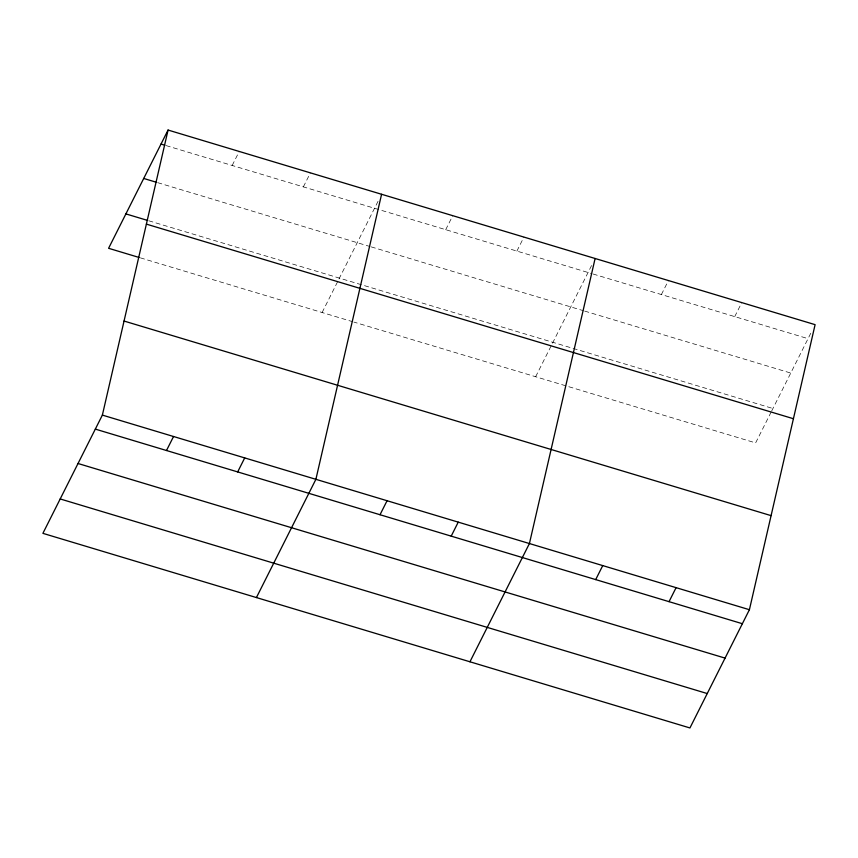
<?xml version="1.0" encoding="UTF-8"?>
<svg xmlns="http://www.w3.org/2000/svg" width="858" height="858" viewBox="0 0 858 858"><rect width="100%" height="100%" fill="white"/><g stroke="black" fill="none" stroke-linecap="round" stroke-linejoin="round"><path stroke-width="0.64" stroke-dasharray="4.29 3.22" d="M232.186 165.465L239.232 151.458M303.357 186.872L310.403 172.866M322.115 312.516L378.646 200.107M445.71 229.687L452.756 215.68M516.881 251.094L523.927 237.087M535.639 376.726L592.17 264.328M661.389 294.551L668.436 280.545M734.727 316.613L741.773 302.606M771.138 412.055L755.63 442.9L353.893 322.072M771.739 410.875L812.161 330.491M166.098 145.592L591.859 273.638M593.114 274.024L808.054 338.663M157.69 182.657L369.948 246.503M371.214 246.879L583.408 310.703M584.673 311.079L790.754 373.058M148.766 220.774L772.929 408.505M140.369 257.85L352.617 321.686"/><path stroke-width="1.29" d="M102.37 415.1L168.061 130.051L815.1 324.656L749.409 609.706L689.939 727.949L42.9 533.344L102.37 415.1L749.409 609.706M381.585 194.273L315.894 479.322L256.424 597.565M595.109 258.494L529.418 543.543L469.948 661.775M168.061 130.051L108.591 248.294L139.093 257.464M166.495 450.514L173.541 436.507M237.677 471.921L244.712 457.915M380.019 514.736L387.065 500.729M451.201 536.143L458.236 522.136M595.699 579.6L602.745 565.594M669.036 601.662L676.083 587.655M161.014 144.058L164.822 145.206M143.715 178.453L156.424 182.282M125.89 213.899L147.49 220.399M146.375 224.12L793.425 418.725M124.045 321.042L771.085 515.637M95.324 429.107L742.363 623.712M78.024 463.502L725.064 658.107M60.199 498.948L707.239 693.554"/></g></svg>
